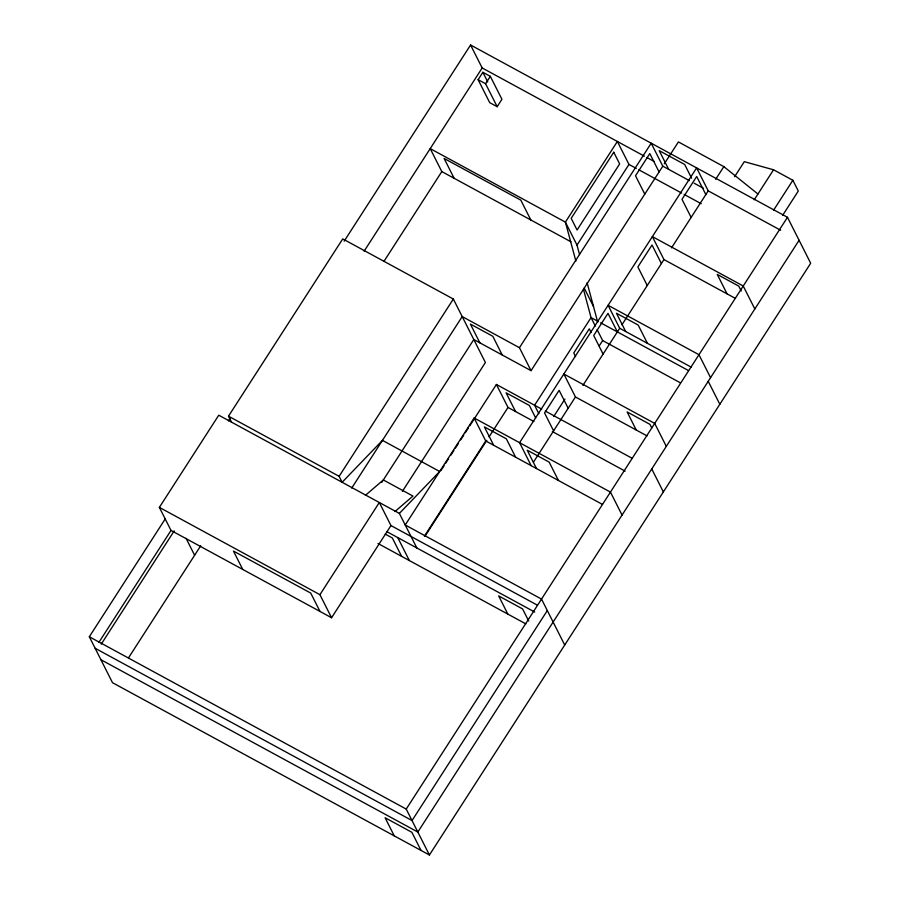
<?xml version="1.0" encoding="UTF-8"?>
<svg xmlns="http://www.w3.org/2000/svg" width="900" height="900" viewBox="0 0 900 900"><rect width="100%" height="100%" fill="white"/><g stroke="black" fill="none" stroke-linecap="round" stroke-linejoin="round"><path stroke-width="1.35" d="M331.571 617.738L319.928 594.686L379.316 502.504L390.96 525.566L331.571 617.738L171.011 530.438L159.368 507.386L218.756 415.204L399.375 513.416L416.824 547.954M231.514 422.145L228.499 416.183L342.731 238.894L453.341 299.036L485.404 362.498L402.401 491.332M344.149 241.222L470.576 45L787.489 217.305L810.686 263.239L429.424 855L112.511 682.695L89.314 636.761L165.206 518.962M228.409 420.874L229.928 418.511M98.91 642.352L171.011 530.438M101.239 644.141L174.195 530.91M364.095 251.224L482.175 67.961L470.576 45M478.114 79.684L482.873 72.293L490.331 76.343L501.93 99.304L497.171 106.695L489.713 102.645L478.114 79.684L485.572 83.734L497.171 106.695M485.572 83.734L490.331 76.343M128.509 657.855L200.7 545.816M384.064 261.214L441.81 171.585L430.211 148.624L565.403 222.12L577.001 245.093L579.544 254.542M399.375 513.416L439.684 471.499L382.444 440.37L342.135 482.287L339.12 476.314L453.341 299.036M351.72 488.048L462.206 316.575L519.446 347.704L531.045 370.665L662.794 166.174L651.195 143.201L519.446 347.704M381.848 482.265L473.805 339.536L531.045 370.665M577.001 245.093L628.965 164.43L617.366 141.469L565.403 222.12L575.876 261.101M622.046 515.07L610.447 492.098L474.154 418.005L405.225 524.993L541.519 599.085L564.716 645.019M441.011 470.452L444.049 465.75M445.567 463.387L448.594 458.674M450.877 455.141L453.915 450.439M455.423 448.076L458.46 443.374M460.744 439.83L463.77 435.127M465.289 432.765L468.326 428.062M469.845 425.7L496.406 384.48L541.755 409.14M424.395 536.197L485.752 440.966L474.154 418.005M664.29 163.856L678.42 141.93L723.847 166.635L757.935 194.018M424.98 536.299L486.799 440.348M489.071 436.826L508.005 407.441L496.406 384.48M553.68 416.565L564.93 399.105M599.175 345.949L602.651 340.56L597.161 329.681M533.43 462.184L575.449 396.968L563.85 374.006L654.705 423.405L666.304 446.366M582.919 385.38L619.706 328.264L608.107 305.303L698.962 354.701L710.572 377.674M621.945 324.799L663.964 259.571L652.365 236.61L743.231 286.009L754.83 308.97M671.512 247.86L708.232 190.868L696.634 167.906L519.581 442.699L531.18 465.66M715.669 179.325L723.847 166.635M734.636 176.681L744.3 161.674L773.55 169.785L792.866 180.281L798.3 191.036L782.685 215.28M754.222 199.789L773.55 169.785M773.528 210.296L792.866 180.281M429.424 855L406.226 809.077L787.489 217.305M547.312 610.571L412.031 820.553L95.108 648.248M799.087 240.278L417.825 832.039L100.913 659.722M365.389 495.371L383.332 479.959L412.954 496.069L395.01 511.481M482.175 67.961L644.377 156.161M646.841 157.489L654.199 161.494M662.794 166.174L689.299 180.574M694.148 183.218L703.53 188.314M708.232 190.868L780.671 230.254M628.965 164.43L636.311 168.424M638.764 169.763L681.626 193.061M684.079 194.389L701.212 203.715M663.964 259.571L735.469 298.44M441.81 171.585L570.926 241.785M619.706 328.264L691.133 367.11M598.23 321.502L591.053 317.599L583.459 289.316M600.626 322.796L688.579 370.62M602.651 340.56L680.355 382.804M575.449 396.968L647.077 435.915M545.344 411.098L632.115 458.269M508.005 407.441L533.925 421.537M552.352 431.561L625.117 471.127M485.752 440.966L602.471 504.428M228.499 416.183L339.12 476.314M390.96 525.566L537.491 605.227M386.674 531.562L534.701 612.045M385.245 534.116L392.332 537.964L401.614 556.335M377.989 543.499L525.791 623.857M159.368 507.386L319.928 594.686M89.314 636.761L406.226 809.077M705.836 194.591L696.69 176.49L681.986 199.316L691.133 217.417M691.616 178.211L684.675 164.475L659.216 150.638L668.689 169.369M741.229 290.981L738.776 286.121L717.266 274.421L727.099 293.895M659.07 171.945L649.8 153.585L635.512 175.759L644.783 194.13M661.399 263.554L652.028 245.002L637.875 266.963L647.246 285.514M708.221 381.308L719.831 404.269M647.426 343.339L638.19 325.058L616.466 313.245L625.691 331.526M617.366 331.897L607.995 313.346L593.707 335.52L603.079 354.071M482.873 72.293L487.755 81.956M584.168 288.011L593.494 306.473M651.78 427.973L649.957 424.35L627.131 411.941L636.266 430.031M595.327 326.059L591.053 317.599L534.589 405.248L538.852 413.707M591.131 332.483L589.298 328.838L573.75 352.969L575.584 356.614M530.831 219.982L520.819 200.149L444.105 158.445L454.129 178.279M651.758 468.945L663.356 491.918M568.17 408.262L559.125 390.341L544.556 412.954L553.601 430.864M535.669 417.96L529.358 405.461L506.093 392.816L515.565 411.559M502.245 355.005L492.784 336.262L470.396 324.09L479.858 342.832M558.439 480.488L549.169 462.116L527.22 450.18L536.501 468.551M515.621 457.2L506.34 438.829L484.391 426.904L493.673 445.275M528.716 621.045L522.585 608.918L498.668 595.913L507.848 614.104M397.755 537.581L409.354 560.554M320.006 611.449L310.725 593.077L233.471 551.081L242.752 569.452M421.031 850.433L411.874 832.298L385.099 817.74L394.256 835.875M186.075 538.324L194.614 555.244M587.137 282.803L597.724 322.211M613.755 152.246L571.185 218.34L577.069 230.006L619.65 163.912L613.755 152.246"/></g></svg>
